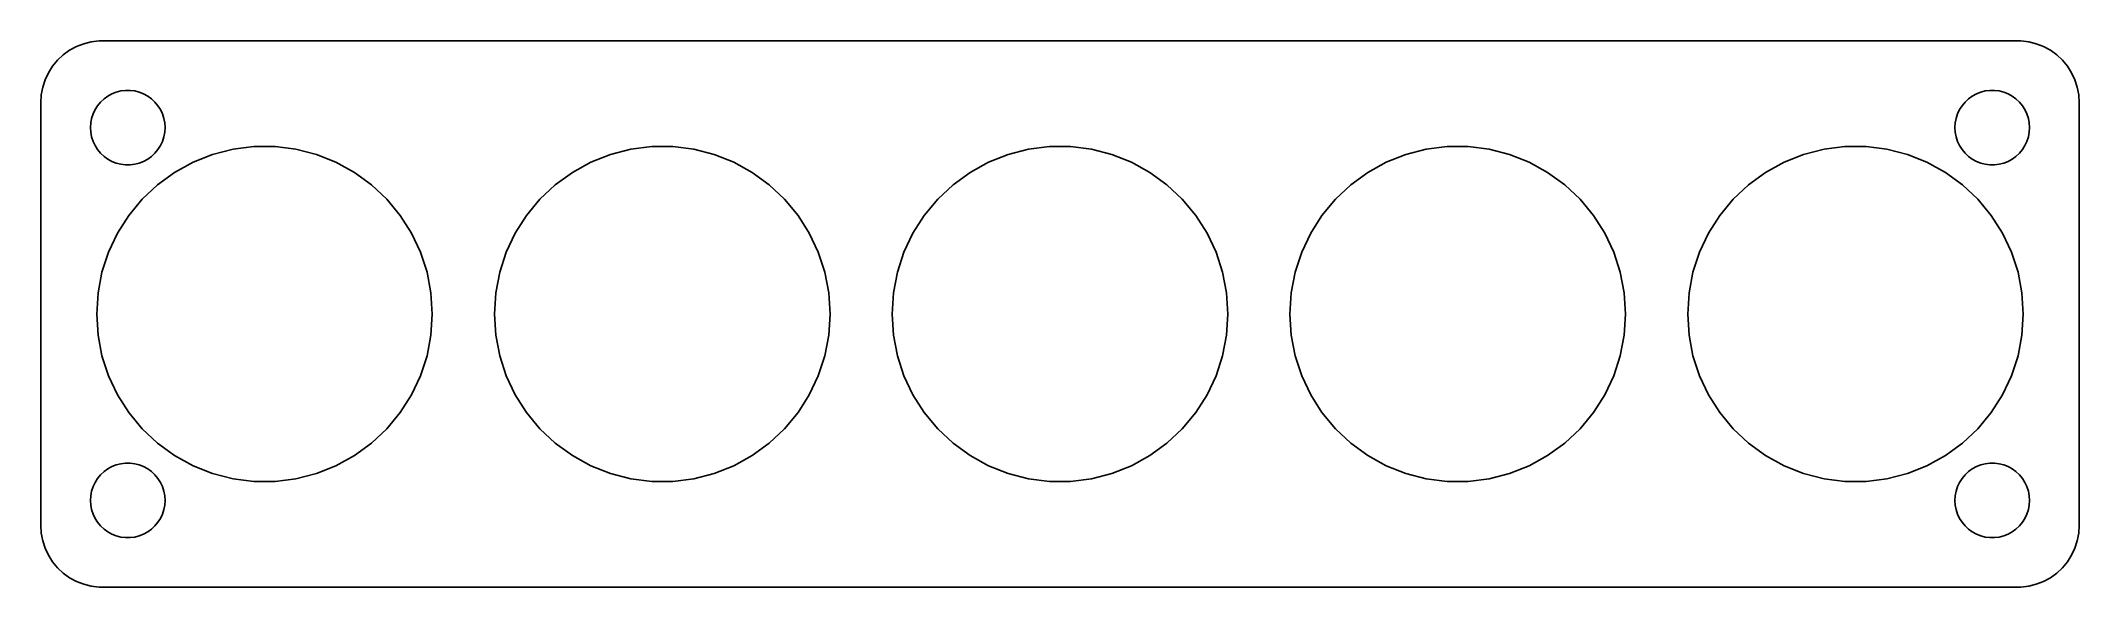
# Model space of a CAD drawing. Header units: metres. Extents: x -82 to 82, y 32 to 76.
import ezdxf

# ---------------------------------------------------------------- set-up
doc = ezdxf.new("R2010")
doc.units = ezdxf.units.M

msp = doc.modelspace()

# ---------------------------------------------------------------- linework, layer by layer
for p, q in [((-79.1289, 75.5241), (-79.6791, 75.2216)), ((-78.5451, 75.7553), (-79.1289, 75.5241)), ((-77.9369, 75.9114), (-78.5451, 75.7553)), ((-77.3139, 75.9901), (-77.9369, 75.9114)), ((77.3139, 75.9901), (-77.3139, 75.9901)), ((77.9369, 75.9114), (77.3139, 75.9901)), ((78.5451, 75.7553), (77.9369, 75.9114)), ((79.1289, 75.5241), (78.5451, 75.7553)), ((79.6791, 75.2216), (79.1289, 75.5241)), ((-81.0451, 73.9389), (-81.3815, 73.4088)), ((-80.6448, 74.4227), (-81.0451, 73.9389)), ((-80.1871, 74.8526), (-80.6448, 74.4227)), ((-79.6791, 75.2216), (-80.1871, 74.8526)), ((80.1871, 74.8526), (79.6791, 75.2216)), ((80.6448, 74.4227), (80.1871, 74.8526)), ((81.0451, 73.9389), (80.6448, 74.4227)), ((81.3815, 73.4088), (81.0451, 73.9389)), ((-81.8429, 72.2434), (-81.9606, 71.6267)), ((-81.6489, 72.8406), (-81.8429, 72.2434)), ((-81.3815, 73.4088), (-81.6489, 72.8406)), ((81.6489, 72.8406), (81.3815, 73.4088)), ((81.8429, 72.2434), (81.6489, 72.8406)), ((81.9606, 71.6267), (81.8429, 72.2434)), ((-81.9606, 71.6267), (-82, 71)), ((-82, 71), (-82, 37)), ((-77.6289, 70.4453), (-77.427, 70.7634)), ((-77.427, 70.7634), (-77.1869, 71.0536)), ((-77.1869, 71.0536), (-76.9123, 71.3115)), ((-76.9123, 71.3115), (-76.6075, 71.533)), ((-76.6075, 71.533), (-76.2773, 71.7145)), ((-76.2773, 71.7145), (-75.927, 71.8532)), ((-75.927, 71.8532), (-75.5621, 71.9469)), ((-75.5621, 71.9469), (-75.1884, 71.9941)), ((-75.1884, 71.9941), (-74.8116, 71.9941)), ((-74.8116, 71.9941), (-74.4379, 71.9469)), ((-74.4379, 71.9469), (-74.073, 71.8532)), ((-74.073, 71.8532), (-73.7227, 71.7145)), ((-73.7227, 71.7145), (-73.3925, 71.533)), ((-73.3925, 71.533), (-73.0877, 71.3115)), ((-73.0877, 71.3115), (-72.8131, 71.0536)), ((-72.8131, 71.0536), (-72.573, 70.7634)), ((-72.573, 70.7634), (-72.3711, 70.4453)), ((72.3711, 70.4453), (72.573, 70.7634)), ((72.573, 70.7634), (72.8131, 71.0536)), ((72.8131, 71.0536), (73.0877, 71.3115)), ((73.0877, 71.3115), (73.3925, 71.533)), ((73.3925, 71.533), (73.7227, 71.7145)), ((73.7227, 71.7145), (74.073, 71.8532)), ((74.073, 71.8532), (74.4379, 71.9469)), ((74.4379, 71.9469), (74.8116, 71.9941)), ((74.8116, 71.9941), (75.1884, 71.9941)), ((75.1884, 71.9941), (75.5621, 71.9469)), ((75.5621, 71.9469), (75.927, 71.8532)), ((75.927, 71.8532), (76.2773, 71.7145)), ((76.2773, 71.7145), (76.6075, 71.533)), ((76.6075, 71.533), (76.9123, 71.3115)), ((76.9123, 71.3115), (77.1869, 71.0536)), ((77.1869, 71.0536), (77.427, 70.7634)), ((77.427, 70.7634), (77.6289, 70.4453)), ((82, 71), (81.9606, 71.6267)), ((82, 37), (82, 71)), ((-78, 69), (-77.9763, 69.376)), ((-77.9763, 68.624), (-78, 69)), ((-77.9763, 69.376), (-77.9057, 69.7461)), ((-77.9057, 69.7461), (-77.7893, 70.1044)), ((-77.7893, 70.1044), (-77.6289, 70.4453)), ((-72.3711, 70.4453), (-72.2107, 70.1044)), ((-72.2107, 70.1044), (-72.0943, 69.7461)), ((-72.0943, 69.7461), (-72.0237, 69.376)), ((-72.0237, 69.376), (-72, 69)), ((-72, 69), (-72.0237, 68.624)), ((72, 69), (72.0237, 69.376)), ((72.0237, 68.624), (72, 69)), ((72.0237, 69.376), (72.0943, 69.7461)), ((72.0943, 69.7461), (72.2107, 70.1044)), ((72.2107, 70.1044), (72.3711, 70.4453)), ((77.6289, 70.4453), (77.7893, 70.1044)), ((77.7893, 70.1044), (77.9057, 69.7461)), ((77.9057, 69.7461), (77.9763, 69.376)), ((77.9763, 69.376), (78, 69)), ((78, 69), (77.9763, 68.624)), ((-77.9057, 68.2539), (-77.9763, 68.624)), ((-77.7893, 67.8956), (-77.9057, 68.2539)), ((-77.6289, 67.5547), (-77.7893, 67.8956)), ((-77.427, 67.2366), (-77.6289, 67.5547)), ((-72.3711, 67.5547), (-72.573, 67.2366)), ((-72.2107, 67.8956), (-72.3711, 67.5547)), ((-72.0943, 68.2539), (-72.2107, 67.8956)), ((-72.0237, 68.624), (-72.0943, 68.2539)), ((-68.1717, 66.8392), (-66.5296, 67.2609)), ((-66.5296, 67.2609), (-64.8477, 67.4734)), ((-64.8477, 67.4734), (-63.1523, 67.4734)), ((-63.1523, 67.4734), (-61.4704, 67.2609)), ((-61.4704, 67.2609), (-59.8283, 66.8392)), ((-36.1717, 66.8392), (-34.5296, 67.2609)), ((-34.5296, 67.2609), (-32.8477, 67.4734)), ((-32.8477, 67.4734), (-31.1523, 67.4734)), ((-31.1523, 67.4734), (-29.4704, 67.2609)), ((-29.4704, 67.2609), (-27.8283, 66.8392)), ((-4.17172, 66.8392), (-2.52963, 67.2609)), ((-2.52963, 67.2609), (-0.84767, 67.4734)), ((-0.84767, 67.4734), (0.84767, 67.4734)), ((0.84767, 67.4734), (2.52963, 67.2609)), ((2.52963, 67.2609), (4.17172, 66.8392)), ((27.8283, 66.8392), (29.4704, 67.2609)), ((29.4704, 67.2609), (31.1523, 67.4734)), ((31.1523, 67.4734), (32.8477, 67.4734)), ((32.8477, 67.4734), (34.5296, 67.2609)), ((34.5296, 67.2609), (36.1717, 66.8392)), ((59.8283, 66.8392), (61.4704, 67.2609)), ((61.4704, 67.2609), (63.1523, 67.4734)), ((63.1523, 67.4734), (64.8477, 67.4734)), ((64.8477, 67.4734), (66.5296, 67.2609)), ((66.5296, 67.2609), (68.1717, 66.8392)), ((72.0943, 68.2539), (72.0237, 68.624)), ((72.2107, 67.8956), (72.0943, 68.2539)), ((72.3711, 67.5547), (72.2107, 67.8956)), ((72.573, 67.2366), (72.3711, 67.5547)), ((77.6289, 67.5547), (77.427, 67.2366)), ((77.7893, 67.8956), (77.6289, 67.5547)), ((77.9057, 68.2539), (77.7893, 67.8956)), ((77.9763, 68.624), (77.9057, 68.2539)), ((-77.1869, 66.9464), (-77.427, 67.2366)), ((-76.9123, 66.6884), (-77.1869, 66.9464)), ((-76.6075, 66.467), (-76.9123, 66.6884)), ((-76.2773, 66.2855), (-76.6075, 66.467)), ((-75.927, 66.1468), (-76.2773, 66.2855)), ((-75.5621, 66.0531), (-75.927, 66.1468)), ((-75.1884, 66.0059), (-75.5621, 66.0531)), ((-74.8116, 66.0059), (-75.1884, 66.0059)), ((-74.4379, 66.0531), (-74.8116, 66.0059)), ((-74.073, 66.1468), (-74.4379, 66.0531)), ((-73.7227, 66.2855), (-74.073, 66.1468)), ((-73.3925, 66.467), (-73.7227, 66.2855)), ((-73.0877, 66.6884), (-73.3925, 66.467)), ((-72.8131, 66.9464), (-73.0877, 66.6884)), ((-72.573, 67.2366), (-72.8131, 66.9464)), ((-71.2337, 65.3984), (-69.748, 66.2152)), ((-69.748, 66.2152), (-68.1717, 66.8392)), ((-59.8283, 66.8392), (-58.252, 66.2152)), ((-58.252, 66.2152), (-56.7663, 65.3984)), ((-39.2337, 65.3984), (-37.748, 66.2152)), ((-37.748, 66.2152), (-36.1717, 66.8392)), ((-27.8283, 66.8392), (-26.252, 66.2152)), ((-26.252, 66.2152), (-24.7663, 65.3984)), ((-7.23366, 65.3984), (-5.74802, 66.2152)), ((-5.74802, 66.2152), (-4.17172, 66.8392)), ((4.17172, 66.8392), (5.74802, 66.2152)), ((5.74802, 66.2152), (7.23366, 65.3984)), ((24.7663, 65.3984), (26.252, 66.2152)), ((26.252, 66.2152), (27.8283, 66.8392)), ((36.1717, 66.8392), (37.748, 66.2152)), ((37.748, 66.2152), (39.2337, 65.3984)), ((56.7663, 65.3984), (58.252, 66.2152)), ((58.252, 66.2152), (59.8283, 66.8392)), ((68.1717, 66.8392), (69.748, 66.2152)), ((69.748, 66.2152), (71.2337, 65.3984)), ((72.8131, 66.9464), (72.573, 67.2366)), ((73.0877, 66.6884), (72.8131, 66.9464)), ((73.3925, 66.467), (73.0877, 66.6884)), ((73.7227, 66.2855), (73.3925, 66.467)), ((74.073, 66.1468), (73.7227, 66.2855)), ((74.4379, 66.0531), (74.073, 66.1468)), ((74.8116, 66.0059), (74.4379, 66.0531)), ((75.1884, 66.0059), (74.8116, 66.0059)), ((75.5621, 66.0531), (75.1884, 66.0059)), ((75.927, 66.1468), (75.5621, 66.0531)), ((76.2773, 66.2855), (75.927, 66.1468)), ((76.6075, 66.467), (76.2773, 66.2855)), ((76.9123, 66.6884), (76.6075, 66.467)), ((77.1869, 66.9464), (76.9123, 66.6884)), ((77.427, 67.2366), (77.1869, 66.9464)), ((-73.8411, 63.2414), (-72.6052, 64.4019)), ((-72.6052, 64.4019), (-71.2337, 65.3984)), ((-56.7663, 65.3984), (-55.3948, 64.4019)), ((-55.3948, 64.4019), (-54.1589, 63.2414)), ((-41.8411, 63.2414), (-40.6052, 64.4019)), ((-40.6052, 64.4019), (-39.2337, 65.3984)), ((-24.7663, 65.3984), (-23.3948, 64.4019)), ((-23.3948, 64.4019), (-22.1589, 63.2414)), ((-9.84106, 63.2414), (-8.60521, 64.4019)), ((-8.60521, 64.4019), (-7.23366, 65.3984)), ((7.23366, 65.3984), (8.60521, 64.4019)), ((8.60521, 64.4019), (9.84106, 63.2414)), ((22.1589, 63.2414), (23.3948, 64.4019)), ((23.3948, 64.4019), (24.7663, 65.3984)), ((39.2337, 65.3984), (40.6052, 64.4019)), ((40.6052, 64.4019), (41.8411, 63.2414)), ((54.1589, 63.2414), (55.3948, 64.4019)), ((55.3948, 64.4019), (56.7663, 65.3984)), ((71.2337, 65.3984), (72.6052, 64.4019)), ((72.6052, 64.4019), (73.8411, 63.2414)), ((-74.9217, 61.9351), (-73.8411, 63.2414)), ((-54.1589, 63.2414), (-53.0783, 61.9351)), ((-42.9217, 61.9351), (-41.8411, 63.2414)), ((-22.1589, 63.2414), (-21.0783, 61.9351)), ((-10.9217, 61.9351), (-9.84106, 63.2414)), ((9.84106, 63.2414), (10.9217, 61.9351)), ((21.0783, 61.9351), (22.1589, 63.2414)), ((41.8411, 63.2414), (42.9217, 61.9351)), ((53.0783, 61.9351), (54.1589, 63.2414)), ((73.8411, 63.2414), (74.9217, 61.9351)), ((-75.8301, 60.5037), (-74.9217, 61.9351)), ((-53.0783, 61.9351), (-52.1699, 60.5037)), ((-43.8301, 60.5037), (-42.9217, 61.9351)), ((-21.0783, 61.9351), (-20.1698, 60.5037)), ((-11.8301, 60.5037), (-10.9217, 61.9351)), ((10.9217, 61.9351), (11.8301, 60.5037)), ((20.1698, 60.5037), (21.0783, 61.9351)), ((42.9217, 61.9351), (43.8301, 60.5037)), ((52.1699, 60.5037), (53.0783, 61.9351)), ((74.9217, 61.9351), (75.8301, 60.5037)), ((-76.552, 58.9697), (-75.8301, 60.5037)), ((-52.1699, 60.5037), (-51.448, 58.9697)), ((-44.552, 58.9697), (-43.8301, 60.5037)), ((-20.1698, 60.5037), (-19.448, 58.9697)), ((-12.552, 58.9697), (-11.8301, 60.5037)), ((11.8301, 60.5037), (12.552, 58.9697)), ((19.448, 58.9697), (20.1698, 60.5037)), ((43.8301, 60.5037), (44.552, 58.9697)), ((51.448, 58.9697), (52.1699, 60.5037)), ((75.8301, 60.5037), (76.552, 58.9697)), ((-77.0759, 57.3573), (-76.552, 58.9697)), ((-51.448, 58.9697), (-50.9241, 57.3573)), ((-45.0759, 57.3573), (-44.552, 58.9697)), ((-19.448, 58.9697), (-18.9241, 57.3573)), ((-13.0759, 57.3573), (-12.552, 58.9697)), ((12.552, 58.9697), (13.0759, 57.3573)), ((18.9241, 57.3573), (19.448, 58.9697)), ((44.552, 58.9697), (45.0759, 57.3573)), ((50.9241, 57.3573), (51.448, 58.9697)), ((76.552, 58.9697), (77.0759, 57.3573)), ((-77.3935, 55.692), (-77.0759, 57.3573)), ((-50.9241, 57.3573), (-50.6064, 55.692)), ((-45.3935, 55.692), (-45.0759, 57.3573)), ((-18.9241, 57.3573), (-18.6064, 55.692)), ((-13.3935, 55.692), (-13.0759, 57.3573)), ((13.0759, 57.3573), (13.3935, 55.692)), ((18.6064, 55.692), (18.9241, 57.3573)), ((45.0759, 57.3573), (45.3935, 55.692)), ((50.6064, 55.692), (50.9241, 57.3573)), ((77.0759, 57.3573), (77.3935, 55.692)), ((-77.5, 54), (-77.3935, 55.692)), ((-50.6064, 55.692), (-50.5, 54)), ((-45.5, 54), (-45.3935, 55.692)), ((-18.6064, 55.692), (-18.5, 54)), ((-13.5, 54), (-13.3935, 55.692)), ((13.3935, 55.692), (13.5, 54)), ((18.5, 54), (18.6064, 55.692)), ((45.3935, 55.692), (45.5, 54)), ((50.5, 54), (50.6064, 55.692)), ((77.3935, 55.692), (77.5, 54)), ((-77.3935, 52.308), (-77.5, 54)), ((-50.5, 54), (-50.6064, 52.308)), ((-45.3935, 52.308), (-45.5, 54)), ((-18.5, 54), (-18.6064, 52.308)), ((-13.3935, 52.308), (-13.5, 54)), ((13.5, 54), (13.3935, 52.308)), ((18.6064, 52.308), (18.5, 54)), ((45.5, 54), (45.3935, 52.308)), ((50.6064, 52.308), (50.5, 54)), ((77.5, 54), (77.3935, 52.308)), ((-77.0759, 50.6427), (-77.3935, 52.308)), ((-50.6064, 52.308), (-50.9241, 50.6427)), ((-45.0759, 50.6427), (-45.3935, 52.308)), ((-18.6064, 52.308), (-18.9241, 50.6427)), ((-13.0759, 50.6427), (-13.3935, 52.308)), ((13.3935, 52.308), (13.0759, 50.6427)), ((18.9241, 50.6427), (18.6064, 52.308)), ((45.3935, 52.308), (45.0759, 50.6427)), ((50.9241, 50.6427), (50.6064, 52.308)), ((77.3935, 52.308), (77.0759, 50.6427)), ((-76.552, 49.0303), (-77.0759, 50.6427)), ((-50.9241, 50.6427), (-51.448, 49.0303)), ((-44.552, 49.0303), (-45.0759, 50.6427)), ((-18.9241, 50.6427), (-19.448, 49.0303)), ((-12.552, 49.0303), (-13.0759, 50.6427)), ((13.0759, 50.6427), (12.552, 49.0303)), ((19.448, 49.0303), (18.9241, 50.6427)), ((45.0759, 50.6427), (44.552, 49.0303)), ((51.448, 49.0303), (50.9241, 50.6427)), ((77.0759, 50.6427), (76.552, 49.0303)), ((-75.8301, 47.4963), (-76.552, 49.0303)), ((-51.448, 49.0303), (-52.1699, 47.4963)), ((-43.8301, 47.4963), (-44.552, 49.0303)), ((-19.448, 49.0303), (-20.1698, 47.4963)), ((-11.8301, 47.4963), (-12.552, 49.0303)), ((12.552, 49.0303), (11.8301, 47.4963)), ((20.1698, 47.4963), (19.448, 49.0303)), ((44.552, 49.0303), (43.8301, 47.4963)), ((52.1699, 47.4963), (51.448, 49.0303)), ((76.552, 49.0303), (75.8301, 47.4963)), ((-74.9217, 46.0649), (-75.8301, 47.4963)), ((-73.8411, 44.7586), (-74.9217, 46.0649)), ((-53.0783, 46.0649), (-54.1589, 44.7586)), ((-52.1699, 47.4963), (-53.0783, 46.0649)), ((-42.9217, 46.0649), (-43.8301, 47.4963)), ((-41.8411, 44.7586), (-42.9217, 46.0649)), ((-21.0783, 46.0649), (-22.1589, 44.7586)), ((-20.1698, 47.4963), (-21.0783, 46.0649)), ((-10.9217, 46.0649), (-11.8301, 47.4963)), ((-9.84106, 44.7586), (-10.9217, 46.0649)), ((10.9217, 46.0649), (9.84106, 44.7586)), ((11.8301, 47.4963), (10.9217, 46.0649)), ((21.0783, 46.0649), (20.1698, 47.4963)), ((22.1589, 44.7586), (21.0783, 46.0649)), ((42.9217, 46.0649), (41.8411, 44.7586)), ((43.8301, 47.4963), (42.9217, 46.0649)), ((53.0783, 46.0649), (52.1699, 47.4963)), ((54.1589, 44.7586), (53.0783, 46.0649)), ((74.9217, 46.0649), (73.8411, 44.7586)), ((75.8301, 47.4963), (74.9217, 46.0649)), ((-72.6052, 43.5981), (-73.8411, 44.7586)), ((-54.1589, 44.7586), (-55.3948, 43.5981)), ((-40.6052, 43.5981), (-41.8411, 44.7586)), ((-22.1589, 44.7586), (-23.3948, 43.5981)), ((-8.60521, 43.5981), (-9.84106, 44.7586)), ((9.84106, 44.7586), (8.60521, 43.5981)), ((23.3948, 43.5981), (22.1589, 44.7586)), ((41.8411, 44.7586), (40.6052, 43.5981)), ((55.3948, 43.5981), (54.1589, 44.7586)), ((73.8411, 44.7586), (72.6052, 43.5981)), ((-71.2337, 42.6016), (-72.6052, 43.5981)), ((-55.3948, 43.5981), (-56.7663, 42.6016)), ((-39.2337, 42.6016), (-40.6052, 43.5981)), ((-23.3948, 43.5981), (-24.7663, 42.6016)), ((-7.23366, 42.6016), (-8.60521, 43.5981)), ((8.60521, 43.5981), (7.23366, 42.6016)), ((24.7663, 42.6016), (23.3948, 43.5981)), ((40.6052, 43.5981), (39.2337, 42.6016)), ((56.7663, 42.6016), (55.3948, 43.5981)), ((72.6052, 43.5981), (71.2337, 42.6016)), ((-77.427, 40.7634), (-77.1869, 41.0536)), ((-77.1869, 41.0536), (-76.9123, 41.3116)), ((-76.9123, 41.3116), (-76.6075, 41.533)), ((-76.6075, 41.533), (-76.2773, 41.7145)), ((-76.2773, 41.7145), (-75.927, 41.8532)), ((-75.927, 41.8532), (-75.5621, 41.9469)), ((-75.5621, 41.9469), (-75.1884, 41.9941)), ((-75.1884, 41.9941), (-74.8116, 41.9941)), ((-74.8116, 41.9941), (-74.4379, 41.9469)), ((-74.4379, 41.9469), (-74.073, 41.8532)), ((-74.073, 41.8532), (-73.7227, 41.7145)), ((-73.7227, 41.7145), (-73.3925, 41.533)), ((-73.3925, 41.533), (-73.0877, 41.3116)), ((-73.0877, 41.3116), (-72.8131, 41.0536)), ((-72.8131, 41.0536), (-72.573, 40.7634)), ((-69.748, 41.7848), (-71.2337, 42.6016)), ((-68.1717, 41.1608), (-69.748, 41.7848)), ((-66.5296, 40.7391), (-68.1717, 41.1608)), ((-59.8283, 41.1608), (-61.4704, 40.7391)), ((-58.252, 41.7848), (-59.8283, 41.1608)), ((-56.7663, 42.6016), (-58.252, 41.7848)), ((-37.748, 41.7848), (-39.2337, 42.6016)), ((-36.1717, 41.1608), (-37.748, 41.7848)), ((-34.5296, 40.7391), (-36.1717, 41.1608)), ((-27.8283, 41.1608), (-29.4704, 40.7391)), ((-26.252, 41.7848), (-27.8283, 41.1608)), ((-24.7663, 42.6016), (-26.252, 41.7848)), ((-5.74802, 41.7848), (-7.23366, 42.6016)), ((-4.17172, 41.1608), (-5.74802, 41.7848)), ((-2.52963, 40.7391), (-4.17172, 41.1608)), ((4.17172, 41.1608), (2.52963, 40.7391)), ((5.74802, 41.7848), (4.17172, 41.1608)), ((7.23366, 42.6016), (5.74802, 41.7848)), ((26.252, 41.7848), (24.7663, 42.6016)), ((27.8283, 41.1608), (26.252, 41.7848)), ((29.4704, 40.7391), (27.8283, 41.1608)), ((36.1717, 41.1608), (34.5296, 40.7391)), ((37.748, 41.7848), (36.1717, 41.1608)), ((39.2337, 42.6016), (37.748, 41.7848)), ((58.252, 41.7848), (56.7663, 42.6016)), ((59.8283, 41.1608), (58.252, 41.7848)), ((61.4704, 40.7391), (59.8283, 41.1608)), ((68.1717, 41.1608), (66.5296, 40.7391)), ((69.748, 41.7848), (68.1717, 41.1608)), ((71.2337, 42.6016), (69.748, 41.7848)), ((72.573, 40.7634), (72.8131, 41.0536)), ((72.8131, 41.0536), (73.0877, 41.3116)), ((73.0877, 41.3116), (73.3925, 41.533)), ((73.3925, 41.533), (73.7227, 41.7145)), ((73.7227, 41.7145), (74.073, 41.8532)), ((74.073, 41.8532), (74.4379, 41.9469)), ((74.4379, 41.9469), (74.8116, 41.9941)), ((74.8116, 41.9941), (75.1884, 41.9941)), ((75.1884, 41.9941), (75.5621, 41.9469)), ((75.5621, 41.9469), (75.927, 41.8532)), ((75.927, 41.8532), (76.2773, 41.7145)), ((76.2773, 41.7145), (76.6075, 41.533)), ((76.6075, 41.533), (76.9123, 41.3116)), ((76.9123, 41.3116), (77.1869, 41.0536)), ((77.1869, 41.0536), (77.427, 40.7634)), ((-78, 39), (-77.9763, 39.376)), ((-77.9763, 39.376), (-77.9057, 39.7461)), ((-77.9057, 39.7461), (-77.7893, 40.1044)), ((-77.7893, 40.1044), (-77.6289, 40.4453)), ((-77.6289, 40.4453), (-77.427, 40.7634)), ((-72.573, 40.7634), (-72.3711, 40.4453)), ((-72.3711, 40.4453), (-72.2107, 40.1044)), ((-72.2107, 40.1044), (-72.0943, 39.7461)), ((-72.0943, 39.7461), (-72.0237, 39.376)), ((-72.0237, 39.376), (-72, 39)), ((-64.8477, 40.5266), (-66.5296, 40.7391)), ((-63.1523, 40.5266), (-64.8477, 40.5266)), ((-61.4704, 40.7391), (-63.1523, 40.5266)), ((-32.8477, 40.5266), (-34.5296, 40.7391)), ((-31.1523, 40.5266), (-32.8477, 40.5266)), ((-29.4704, 40.7391), (-31.1523, 40.5266)), ((-0.84767, 40.5266), (-2.52963, 40.7391)), ((0.84767, 40.5266), (-0.84767, 40.5266)), ((2.52963, 40.7391), (0.84767, 40.5266)), ((31.1523, 40.5266), (29.4704, 40.7391)), ((32.8477, 40.5266), (31.1523, 40.5266)), ((34.5296, 40.7391), (32.8477, 40.5266)), ((63.1523, 40.5266), (61.4704, 40.7391)), ((64.8477, 40.5266), (63.1523, 40.5266)), ((66.5296, 40.7391), (64.8477, 40.5266)), ((72, 39), (72.0237, 39.376)), ((72.0237, 39.376), (72.0943, 39.7461)), ((72.0943, 39.7461), (72.2107, 40.1044)), ((72.2107, 40.1044), (72.3711, 40.4453)), ((72.3711, 40.4453), (72.573, 40.7634)), ((77.427, 40.7634), (77.6289, 40.4453)), ((77.6289, 40.4453), (77.7893, 40.1044)), ((77.7893, 40.1044), (77.9057, 39.7461)), ((77.9057, 39.7461), (77.9763, 39.376)), ((77.9763, 39.376), (78, 39)), ((-77.9763, 38.624), (-78, 39)), ((-77.9057, 38.2539), (-77.9763, 38.624)), ((-77.7893, 37.8956), (-77.9057, 38.2539)), ((-77.6289, 37.5547), (-77.7893, 37.8956)), ((-72.2107, 37.8956), (-72.3711, 37.5547)), ((-72.0943, 38.2539), (-72.2107, 37.8956)), ((-72.0237, 38.624), (-72.0943, 38.2539)), ((-72, 39), (-72.0237, 38.624)), ((72.0237, 38.624), (72, 39)), ((72.0943, 38.2539), (72.0237, 38.624)), ((72.2107, 37.8956), (72.0943, 38.2539)), ((72.3711, 37.5547), (72.2107, 37.8956)), ((77.7893, 37.8956), (77.6289, 37.5547)), ((77.9057, 38.2539), (77.7893, 37.8956)), ((77.9763, 38.624), (77.9057, 38.2539)), ((78, 39), (77.9763, 38.624)), ((-82, 37), (-81.9606, 36.3733)), ((-81.9606, 36.3733), (-81.8429, 35.7566)), ((-77.427, 37.2366), (-77.6289, 37.5547)), ((-77.1869, 36.9464), (-77.427, 37.2366)), ((-76.9123, 36.6885), (-77.1869, 36.9464)), ((-76.6075, 36.467), (-76.9123, 36.6885)), ((-76.2773, 36.2855), (-76.6075, 36.467)), ((-75.927, 36.1468), (-76.2773, 36.2855)), ((-75.5621, 36.0531), (-75.927, 36.1468)), ((-74.073, 36.1468), (-74.4379, 36.0531)), ((-73.7227, 36.2855), (-74.073, 36.1468)), ((-73.3925, 36.467), (-73.7227, 36.2855)), ((-73.0877, 36.6885), (-73.3925, 36.467)), ((-72.8131, 36.9464), (-73.0877, 36.6885)), ((-72.573, 37.2366), (-72.8131, 36.9464)), ((-72.3711, 37.5547), (-72.573, 37.2366)), ((72.573, 37.2366), (72.3711, 37.5547)), ((72.8131, 36.9464), (72.573, 37.2366)), ((73.0877, 36.6885), (72.8131, 36.9464)), ((73.3925, 36.467), (73.0877, 36.6885)), ((73.7227, 36.2855), (73.3925, 36.467)), ((74.073, 36.1468), (73.7227, 36.2855)), ((74.4379, 36.0531), (74.073, 36.1468)), ((75.927, 36.1468), (75.5621, 36.0531)), ((76.2773, 36.2855), (75.927, 36.1468)), ((76.6075, 36.467), (76.2773, 36.2855)), ((76.9123, 36.6885), (76.6075, 36.467)), ((77.1869, 36.9464), (76.9123, 36.6885)), ((77.427, 37.2366), (77.1869, 36.9464)), ((77.6289, 37.5547), (77.427, 37.2366)), ((81.8429, 35.7566), (81.9606, 36.3733)), ((81.9606, 36.3733), (82, 37)), ((-81.8429, 35.7566), (-81.6489, 35.1594)), ((-81.6489, 35.1594), (-81.3815, 34.5912)), ((-81.3815, 34.5912), (-81.0451, 34.0611)), ((-75.1884, 36.0059), (-75.5621, 36.0531)), ((-74.8116, 36.0059), (-75.1884, 36.0059)), ((-74.4379, 36.0531), (-74.8116, 36.0059)), ((74.8116, 36.0059), (74.4379, 36.0531)), ((75.1884, 36.0059), (74.8116, 36.0059)), ((75.5621, 36.0531), (75.1884, 36.0059)), ((81.0451, 34.0611), (81.3815, 34.5912)), ((81.3815, 34.5912), (81.6489, 35.1594)), ((81.6489, 35.1594), (81.8429, 35.7566)), ((-81.0451, 34.0611), (-80.6448, 33.5773)), ((-80.6448, 33.5773), (-80.1871, 33.1474)), ((-80.1871, 33.1474), (-79.6791, 32.7784)), ((79.6791, 32.7784), (80.1871, 33.1474)), ((80.1871, 33.1474), (80.6448, 33.5773)), ((80.6448, 33.5773), (81.0451, 34.0611)), ((-79.6791, 32.7784), (-79.1289, 32.4759)), ((-79.1289, 32.4759), (-78.5451, 32.2447)), ((-78.5451, 32.2447), (-77.9369, 32.0886)), ((-77.9369, 32.0886), (-77.3139, 32.0099)), ((-77.3139, 32.0099), (77.3139, 32.0099)), ((77.3139, 32.0099), (77.9369, 32.0886)), ((77.9369, 32.0886), (78.5451, 32.2447)), ((78.5451, 32.2447), (79.1289, 32.4759)), ((79.1289, 32.4759), (79.6791, 32.7784))]:
    msp.add_line(p, q)

doc.saveas('drawing.dxf')
